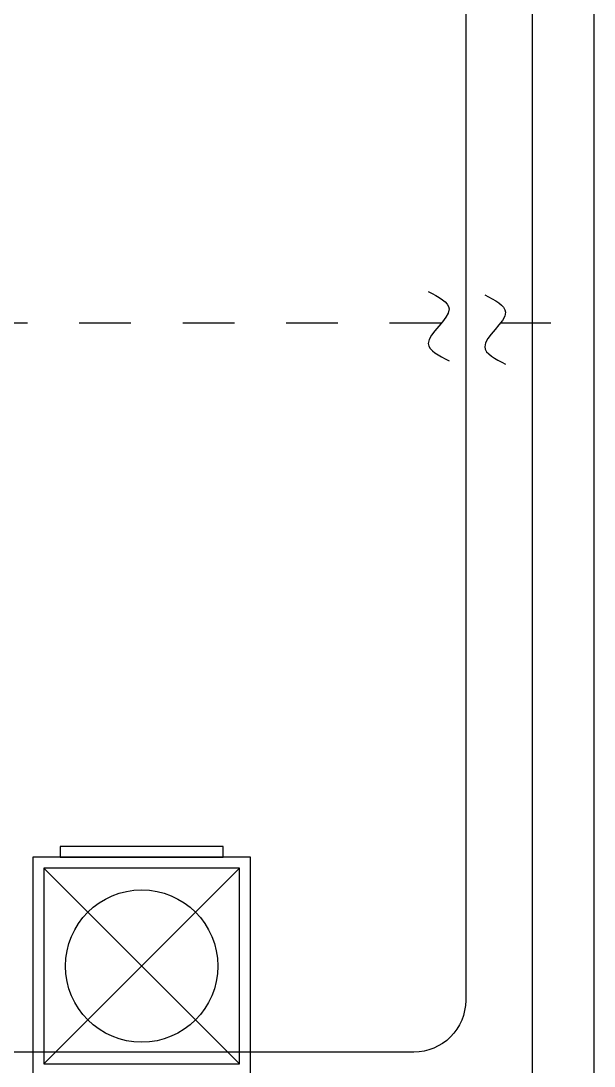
# Model space of a CAD drawing. Header units: metres. Extents: x -107 to 62, y 472 to 1032.
# Drawn here: x 25.434 to 26.542, y 483.158 to 485.178 of the extents above; entities that cross this region are included whole.
import ezdxf

# ---------------------------------------------------------------- set-up
doc = ezdxf.new("R2010")
doc.units = ezdxf.units.M
doc.header["$MEASUREMENT"] = 0
doc.linetypes.add('DASHED2', pattern=[0.375, 0.25, -0.125])
doc.layers.get('0').update_dxf_attribs({"color": 8})
for name, color, linetype in [('A-1st-FURN$0$TEFRIŞ', 11, 'Continuous'), ('A-1st-WALL$0$A-WALL', 254, 'Continuous'), ('E-CUT', 30, 'Continuous'), ('Power W', 3, 'Continuous')]:
    doc.layers.add(name, color=color, linetype=linetype)

# ---------------------------------------------------------------- blocks, each defined once
blk = doc.blocks.new('A-1st-WALL')
at = {"layer": 'A-1st-WALL$0$A-WALL'}
for p, q in [((23671, 5380.3), (23671, 2785.9)), ((23791, 931.7), (23791, 5380.3))]:
    blk.add_line(p, q, dxfattribs=at)
blk = doc.blocks.new('A-1st-FURN$0$1')
at = {"layer": 'A-1st-FURN$0$TEFRIŞ'}
for p, q in [((-1955.49, 788.11), (-1955.49, 748.11)), ((-1915.49, 748.11), (-1915.49, 788.11)), ((-1955.49, 748.11), (-1915.49, 748.11)), ((-1920.49, 748.11), (-1950.49, 748.11))]:
    blk.add_line(p, q, dxfattribs=at)
at = {"layer": 'A-1st-FURN$0$TEFRIŞ', "color": 8}
for p, q in [((-1953.49, 786.11), (-1953.49, 750.11)), ((-1917.49, 786.11), (-1953.49, 750.11)), ((-1953.49, 786.11), (-1917.49, 750.11)), ((-1917.49, 786.11), (-1953.49, 786.11)), ((-1917.49, 750.11), (-1917.49, 786.11)), ((-1953.49, 750.11), (-1917.49, 750.11)), ((-1950.49, 748.11), (-1950.49, 746.11)), ((-1920.49, 746.11), (-1920.49, 748.11)), ((-1950.49, 746.11), (-1920.49, 746.11))]:
    blk.add_line(p, q, dxfattribs=at)
blk.add_circle((-1935.49, 768.11), 14, dxfattribs=at)
blk = doc.blocks.new('A-1st-FURN')
at = {"layer": 'A-1st-FURN$0$TEFRIŞ', "xscale": 10.51546037313964, "yscale": 10.51546037313964, "zscale": 10.51546037313964, "rotation": 180}
blk.add_blockref('A-1st-FURN$0$1', (2563.6, 11157.5), dxfattribs=at)

msp = doc.modelspace()

# ---------------------------------------------------------------- linework, layer by layer
at = {"layer": 'E-CUT'}
for points in [[(26.2215, 484.6548), (26.2616, 484.6213), (26.2215, 484.5544), (26.2616, 484.521)], [(26.3305, 484.6486), (26.3707, 484.6151), (26.3305, 484.5482), (26.3707, 484.5147)]]:
    msp.add_spline(points, degree=3, dxfattribs=at)
at = {"layer": 'Power W', "color": 7, "linetype": 'Continuous', "lineweight": 25, "ltscale": 0.4}
msp.add_lwpolyline([(26.2937, 485.3509), (26.2937, 483.2852, -0.414214), (26.1937, 483.1852), (23.5921, 483.1852)], format="xyb", dxfattribs=at)
at = {"layer": 'Power W', "color": 6, "linetype": 'DASHED2', "lineweight": 25, "ltscale": 0.4}
msp.add_lwpolyline([(26.2466, 484.5937), (20.1031, 484.5937, 0.414214), (20.0031, 484.4937), (20.0031, 484.034)], format="xyb", dxfattribs=at)
msp.add_lwpolyline([(28.0582, 484.5937), (26.3607, 484.5937)], dxfattribs=at)

# ---------------------------------------------------------------- block references
at = {"xscale": 0.001, "yscale": 0.001, "zscale": 0.001}
for name in ['A-1st-WALL', 'A-1st-FURN']:
    msp.add_blockref(name, (2.7511, 480.271), dxfattribs=at)

doc.saveas('drawing.dxf')
